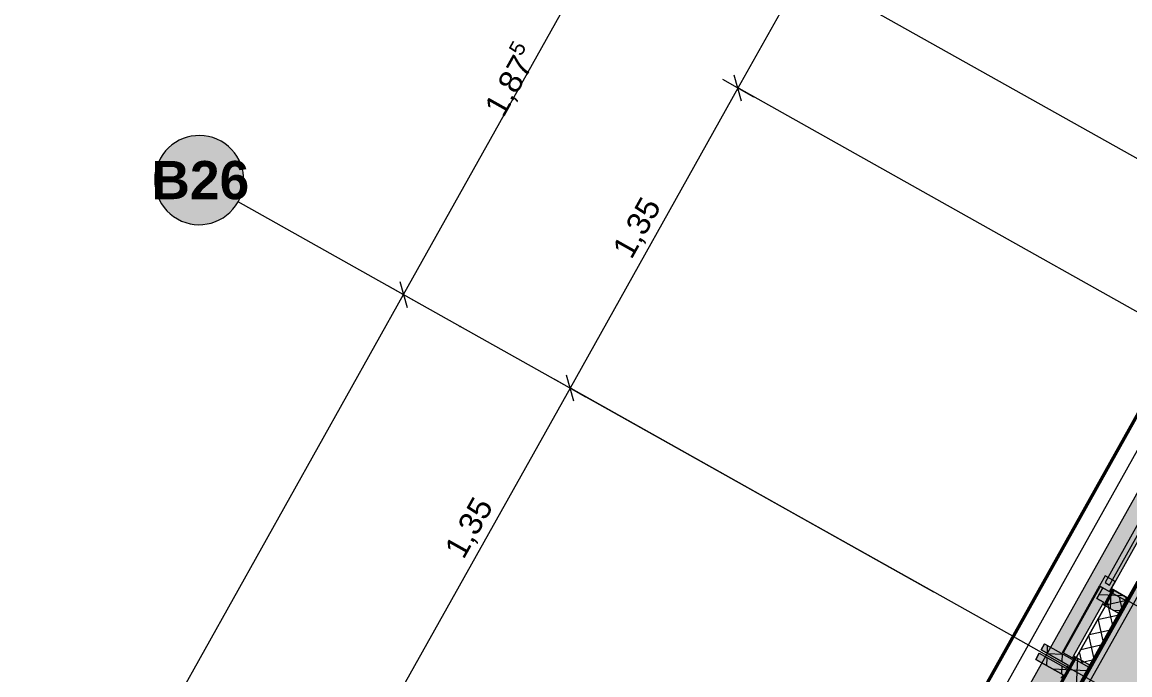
# Model space of a CAD drawing. Header units: metres. Extents: x -36 to 59, y 39 to 183.
# Drawn here: x -21.674 to -17.321, y 127.965 to 130.528 of the extents above; entities that cross this region are included whole.
import ezdxf

# ---------------------------------------------------------------- set-up
doc = ezdxf.new("R2010")
doc.units = ezdxf.units.M
doc.header["$MEASUREMENT"] = 0
for name, pattern in [('Achse', [0.0023, 0.0015, -0.0008]), ('Strichlinie_ eng', [0.0023, 0.0015, -0.0008]), ('Strichpunktlinie', [0.006703, 0.003528, -0.001764, 0, -0.001411]), ('Wipeout_Contour', [1, 0, -1])]:
    doc.linetypes.add(name, pattern=pattern)
for name, color, linetype in [('00  Raster', 7, 'Continuous'), ('00  Raster Ausbau', 7, 'Continuous'), ('00  Raster_Deckschraffur', 7, 'Continuous'), ('10  Fassade', 7, 'Continuous'), ('10  Fassade_Deckschraffur', 7, 'Continuous'), ('10  Fassade_Schnittschraffur', 7, 'Continuous'), ('10  Wand Massiv_Deckschraffur', 7, 'Continuous'), ('10  Wand Massiv_Fenster', 7, 'Continuous'), ('20  Absturzsicherung', 7, 'Continuous'), ('40  Bemaßung 1_ 50 AUSBAU', 7, 'Continuous'), ('40  Bemaßung 1_50 Achse', 7, 'Continuous'), ('Neubau_40  Bemaßung 1_50 Achse', 7, 'Continuous')]:
    doc.layers.add(name, color=color, linetype=linetype)
doc.styles.add('ERSTELLTER_STIL_1', font='')
doc.styles.add('ERSTELLTER_STIL_2', font='')
doc.styles.get('ERSTELLTER_STIL_1').set_extended_font_data('Arial')
doc.styles.get('ERSTELLTER_STIL_2').set_extended_font_data('Arial', bold=True)
pattern_1 = [(87.605446, (0, 0), (-0.059947608, 0.00250684), []), (177.605446, (0, 0), (0.00250684, 0.059947608), [])]

msp = doc.modelspace()

# ---------------------------------------------------------------- hatches: boundary and pattern name
at = {"layer": '00  Raster_Deckschraffur', "linetype": 'Continuous', "lineweight": 0, "true_color": 0xffffff}
msp.add_hatch(color=7, dxfattribs=at).paths.add_polyline_path([(-21.1304, 129.993, 1), (-20.8251, 129.8219, 1)])

# ---------------------------------------------------------------- linework, layer by layer
at = {"layer": '00  Raster', "color": 7, "linetype": 'Strichpunktlinie', "lineweight": 13, "ltscale": 1000}
for q in [(-20.8251, 129.8219), (-19.9527, 129.3331)]:
    msp.add_line((-19.9527, 129.3331), q, dxfattribs=at)
at = {"layer": '00  Raster', "color": 7, "linetype": 'Continuous', "lineweight": 13, "ltscale": 1000, "flags": 128}
msp.add_lwpolyline([(-21.1304, 129.993, 1), (-20.8251, 129.8219, 1)], format="xyb", close=True, dxfattribs=at)
at = {"layer": '00  Raster', "color": 7, "linetype": 'Strichpunktlinie', "lineweight": 13, "ltscale": 1000}
msp.add_point((-19.9527, 129.3331), dxfattribs=at)
at = {"layer": '40  Bemaßung 1_ 50 AUSBAU', "color": 7, "linetype": 'Continuous', "lineweight": 13, "ltscale": 1000}
for p, q in [((-18.8466, 130.2179), (-18.8754, 130.3199)), ((-18.861, 130.2689), (-19.5209, 129.0912)), ((-18.9223, 130.3033), (-18.7997, 130.2345)), ((-19.5065, 129.0401), (-19.5353, 129.1422)), ((-19.5822, 129.1255), (-19.4595, 129.0568)), ((-19.5209, 129.0912), (-20.1808, 127.9134))]:
    msp.add_line(p, q, dxfattribs=at)
at = {"layer": 'Neubau_40  Bemaßung 1_50 Achse', "color": 7, "linetype": 'Continuous', "lineweight": 13, "ltscale": 1000}
for p, q in [((-20.1752, 129.4578), (-19.2587, 131.0935)), ((-20.1138, 129.4234), (-20.2365, 129.4921)), ((-20.1896, 129.5088), (-20.1608, 129.4067)), ((-22.8147, 124.7468), (-20.1752, 129.4578))]:
    msp.add_line(p, q, dxfattribs=at)

# ---------------------------------------------------------------- texts
at = {"layer": '00  Raster', "color": 7, "linetype": 'Continuous', "lineweight": 13, "insert": (-21.1657, 129.9825), "char_height": 0.15, "attachment_point": 1, "style": 'ERSTELLTER_STIL_2'}
msp.add_mtext('\\A1;{\\pql;\\pt0;\\fArial|b1|i0|c0|p38;B26}', dxfattribs=at)
at = {"layer": '40  Bemaßung 1_ 50 AUSBAU', "color": 7, "linetype": 'Continuous', "lineweight": 13, "char_height": 0.09, "width": 0.239452, "attachment_point": 7, "rotation": 60.738, "style": 'ERSTELLTER_STIL_1'}
for insert in [(-19.2652, 129.5844), (-19.925, 128.4067)]:
    msp.add_mtext('\\A1;{\\pql;\\fArial|b0|i0|c0|p38;1,35}', dxfattribs=dict(at, insert=insert))
at = {"layer": '40  Bemaßung 1_50 Achse', "color": 7, "linetype": 'Continuous', "lineweight": 13, "insert": (-19.76, 130.1367), "char_height": 0.09, "attachment_point": 7, "rotation": 60.738, "style": 'ERSTELLTER_STIL_1'}
msp.add_mtext('\\A1;{\\pql;\\fArial|b0|i0|c0|p38;1,87\\fArial|b0|i0|c0|p38;\\A1{\\H.66x;\\S5^  ;}}', dxfattribs=at)

# ---------------------------------------------------------------- wipeouts: each hides what was drawn before it
at = {"color": 254, "linetype": 'Wipeout_Contour', "lineweight": 0, "ltscale": 578.896248}
msp.add_wipeout([(1.5068, 161.8649), (-18.3925, 126.3498), (-18.2219, 126.2542), (1.6769, 161.7686)], dxfattribs=at).dxf.layer = '10  Fassade_Deckschraffur'

# ---------------------------------------------------------------- next in the draw order: wipeouts: each hides what was drawn before it
at = {"color": 254, "linetype": 'Wipeout_Contour', "lineweight": 0, "ltscale": 579.75037}
msp.add_wipeout([(1.2236, 162.0253), (-18.6764, 126.5088), (-18.6188, 126.4766), (1.2811, 161.9927)], dxfattribs=at).dxf.layer = '10  Fassade_Deckschraffur'

# ---------------------------------------------------------------- next in the draw order: linework, layer by layer
at = {"layer": '00  Raster Ausbau', "color": 251, "linetype": 'Achse', "lineweight": 18, "ltscale": 1000, "true_color": 0x5f5f5f}
msp.add_line((-18.6441, 128.5999), (-19.5165, 129.0887), dxfattribs=at)

# ---------------------------------------------------------------- next in the draw order: wipeouts: each hides what was drawn before it
at = {"color": 254, "linetype": 'Wipeout_Contour', "lineweight": 0, "ltscale": 579.478914}
msp.add_wipeout([(-18.4602, 126.3877), (1.4393, 161.9032), (1.2811, 161.9927), (-18.6188, 126.4766)], dxfattribs=at).dxf.layer = '10  Fassade_Deckschraffur'

# ---------------------------------------------------------------- next in the draw order: wipeouts: each hides what was drawn before it
at = {"color": 254, "linetype": 'Wipeout_Contour', "lineweight": 0, "ltscale": 579.276268}
msp.add_wipeout([(1.4393, 161.9032), (-18.4602, 126.3877), (-18.4575, 126.3862), (1.4419, 161.9017)], dxfattribs=at).dxf.layer = '10  Fassade_Deckschraffur'

# ---------------------------------------------------------------- next in the draw order: wipeouts: each hides what was drawn before it
at = {"color": 254, "linetype": 'Wipeout_Contour', "lineweight": 0, "ltscale": 579.199343}
msp.add_wipeout([(1.4446, 161.9001), (-18.4548, 126.3847), (-18.4016, 126.3549), (1.4977, 161.8701)], dxfattribs=at).dxf.layer = '10  Fassade_Deckschraffur'

# ---------------------------------------------------------------- next in the draw order: wipeouts: each hides what was drawn before it
at = {"color": 254, "linetype": 'Wipeout_Contour', "lineweight": 0, "ltscale": 579.127053}
msp.add_wipeout([(-18.3972, 126.3524), (1.5021, 161.8676), (1.4977, 161.8701), (-18.4016, 126.3549)], dxfattribs=at).dxf.layer = '10  Fassade_Deckschraffur'

# ---------------------------------------------------------------- next in the draw order: wipeouts: each hides what was drawn before it
at = {"color": 254, "linetype": 'Wipeout_Contour', "lineweight": 0, "ltscale": 579.115676}
msp.add_wipeout([(1.5021, 161.8676), (-18.3972, 126.3524), (-18.3925, 126.3498), (1.5068, 161.8649)], dxfattribs=at).dxf.layer = '10  Fassade_Deckschraffur'

# ---------------------------------------------------------------- next in the draw order: hatches: boundary and pattern name
at = {"layer": '10  Fassade_Schnittschraffur', "linetype": 'Continuous', "lineweight": 0, "true_color": 0xffffff}
msp.add_hatch(color=7, dxfattribs=at).paths.add_polyline_path([(-17.6907, 128.0256), (-17.5838, 127.9657), (-17.5704, 127.9897), (-17.6773, 128.0496)])
at = {"layer": '10  Fassade_Schnittschraffur', "linetype": 'Continuous', "lineweight": 13, "true_color": 0x000100}
h = msp.add_hatch(dxfattribs=at)
h.set_pattern_fill('Dämmung__hart_1_0002', color=98, style=0, pattern_type=2)
h.set_pattern_definition(pattern_1)
h.paths.add_polyline_path([(-17.6907, 128.0256), (-17.5838, 127.9657), (-17.5704, 127.9897), (-17.6773, 128.0496)])
at = {"layer": '10  Wand Massiv_Deckschraffur', "linetype": 'Continuous', "lineweight": 0, "true_color": 0xffffff}
msp.add_hatch(color=7, dxfattribs=at).paths.add_polyline_path([(-18.2218, 126.2542), (1.677, 161.7686), (1.3506, 161.9533), (-18.549, 126.4375)])

# ---------------------------------------------------------------- next in the draw order: linework, layer by layer
at = {"layer": '00  Raster Ausbau', "color": 9, "linetype": 'Achse', "lineweight": 18, "ltscale": 1000}
msp.add_line((-17.9842, 129.7777), (-18.8566, 130.2665), dxfattribs=at)
at = {"layer": '10  Fassade', "color": 7, "linetype": 'Strichpunktlinie', "lineweight": 13, "ltscale": 1000}
msp.add_line((-18.3745, 126.3397), (1.5247, 161.8548), dxfattribs=at)
at = {"layer": '10  Fassade', "color": 7, "linetype": 'Continuous', "lineweight": 13, "ltscale": 1000}
for p, q in [((-17.6773, 128.0496), (-17.6907, 128.0256)), ((-17.6773, 128.0496), (-17.5704, 127.9897)), ((-17.6565, 128.0867), (-17.6699, 128.0627)), ((-17.6907, 128.0256), (-17.5838, 127.9657)), ((-17.5838, 127.9657), (-17.5912, 127.9526))]:
    msp.add_line(p, q, dxfattribs=at)
at = {"layer": '10  Fassade', "color": 7, "linetype": 'Continuous', "lineweight": 18, "ltscale": 1000, "flags": 128}
for points in [[(-18.6764, 126.5088), (1.2236, 162.0253)], [(-18.6188, 126.4766), (1.2811, 161.9927)], [(-18.4602, 126.3877), (1.4393, 161.9032)], [(-18.4575, 126.3862), (1.4419, 161.9017)], [(-18.4548, 126.3847), (1.4446, 161.9001)], [(-18.4016, 126.3549), (1.4977, 161.8701)], [(-18.3972, 126.3524), (1.5021, 161.8676)], [(-18.3925, 126.3498), (1.5068, 161.8649)]]:
    msp.add_lwpolyline(points, dxfattribs=at)
at = {"layer": '10  Fassade', "color": 7, "linetype": 'Strichlinie_ eng', "lineweight": 18, "ltscale": 1000, "flags": 128}
for points in [[(1.4333, 161.9065), (1.0653, 161.2497), (0.9101, 160.9727), (0.4643, 160.1771), (0.2502, 159.795), (-0.2545, 158.8942), (-0.4097, 158.6172), (-0.8555, 157.8216), (-1.0696, 157.4395), (-1.5743, 156.5388), (-1.7294, 156.2618), (-2.1752, 155.4662), (-2.3893, 155.0841), (-2.894, 154.1833), (-3.0492, 153.9063), (-3.495, 153.1107), (-3.7091, 152.7286), (-4.2138, 151.8278), (-4.369, 151.5509), (-4.8148, 150.7552), (-5.0289, 150.3731), (-5.5336, 149.4724), (-5.6888, 149.1954), (-6.1346, 148.3998), (-6.3487, 148.0177), (-6.8533, 147.1169), (-7.0085, 146.8399), (-7.4543, 146.0443), (-7.6684, 145.6622), (-8.1731, 144.7615), (-8.3283, 144.4845), (-8.7741, 143.6889), (-8.9882, 143.3067), (-9.4929, 142.406), (-9.6481, 142.129), (-10.0939, 141.3334), (-10.308, 140.9513), (-10.8127, 140.0505), (-10.9679, 139.7736), (-11.4136, 138.9779), (-11.6277, 138.5958), (-12.1324, 137.6951), (-12.2876, 137.4181), (-12.7334, 136.6225), (-12.9475, 136.2404), (-13.4522, 135.3396), (-13.6074, 135.0626), (-14.0532, 134.267), (-14.2673, 133.8849), (-14.772, 132.9842), (-14.9272, 132.7072), (-15.373, 131.9115), (-15.5871, 131.5294), (-16.0917, 130.6287), (-16.2469, 130.3517), (-16.6927, 129.5561), (-16.9068, 129.174), (-17.4115, 128.2732), (-17.5667, 127.9962), (-18.0125, 127.2006), (-18.4661, 126.391)], [(1.4986, 161.8696), (1.1307, 161.213), (0.9755, 160.9361), (0.5297, 160.1404), (0.3156, 159.7583), (-0.189, 158.8576), (-0.3442, 158.5806), (-0.79, 157.785), (-1.0041, 157.4029), (-1.5088, 156.5021), (-1.664, 156.2251), (-2.1098, 155.4295), (-2.3239, 155.0474), (-2.8286, 154.1467), (-2.9838, 153.8697), (-3.4296, 153.074), (-3.6437, 152.6919), (-4.1484, 151.7912), (-4.3036, 151.5142), (-4.7494, 150.7186), (-4.9634, 150.3365), (-5.4681, 149.4357), (-5.6233, 149.1587), (-6.0691, 148.3631), (-6.2832, 147.981), (-6.7879, 147.0803), (-6.9431, 146.8033), (-7.3889, 146.0077), (-7.603, 145.6255), (-8.1077, 144.7248), (-8.2629, 144.4478), (-8.7087, 143.6522), (-8.9228, 143.2701), (-9.4275, 142.3693), (-9.5827, 142.0924), (-10.0284, 141.2967), (-10.2425, 140.9146), (-10.7472, 140.0139), (-10.9024, 139.7369), (-11.3482, 138.9413), (-11.5623, 138.5592), (-12.067, 137.6584), (-12.2222, 137.3814), (-12.668, 136.5858), (-12.8821, 136.2037), (-13.3868, 135.303), (-13.542, 135.026), (-13.9878, 134.2303), (-14.2019, 133.8482), (-14.7065, 132.9475), (-14.8617, 132.6705), (-15.3075, 131.8749), (-15.5216, 131.4928), (-16.0263, 130.592), (-16.1815, 130.315), (-16.6273, 129.5194), (-16.8414, 129.1373), (-17.3461, 128.2366), (-17.5013, 127.9596), (-17.9471, 127.164), (-18.4007, 126.3544)], [(-17.4506, 128.2648), (-17.4272, 128.3067)], [(-17.4245, 128.2501), (-17.4506, 128.2648)], [(-17.4272, 128.3067), (-17.401, 128.292)], [(-17.6907, 128.0256), (-17.6773, 128.0496)], [(-17.6773, 128.0496), (-17.5704, 127.9897)], [(-17.6699, 128.0627), (-17.6565, 128.0867)], [(-17.5631, 128.0028), (-17.6699, 128.0627)], [(-17.6565, 128.0867), (-17.5496, 128.0268)], [(-17.5838, 127.9657), (-17.6907, 128.0256)]]:
    msp.add_lwpolyline(points, dxfattribs=at)
at = {"layer": '10  Wand Massiv_Fenster', "color": 7, "linetype": 'Continuous', "lineweight": 13, "ltscale": 1000}
msp.add_line((1.3506, 161.9533), (-18.549, 126.4375), dxfattribs=at)
at = {"layer": '40  Bemaßung 1_ 50 AUSBAU', "color": 7, "linetype": 'Continuous', "lineweight": 13, "ltscale": 1000}
msp.add_line((-18.2011, 131.4466), (-18.861, 130.2689), dxfattribs=at)

# ---------------------------------------------------------------- next in the draw order: wipeouts: each hides what was drawn before it
at = {"color": 254, "linetype": 'Wipeout_Contour', "lineweight": 0, "ltscale": 519.345908}
msp.add_wipeout([(-17.3947, 128.3033), (-17.3292, 128.2667), (-16.8634, 129.0981), (-16.9288, 129.1347)], dxfattribs=at).dxf.layer = '10  Fassade_Deckschraffur'
at = {"color": 254, "linetype": 'Wipeout_Contour', "lineweight": 0, "ltscale": 517.227381}
msp.add_wipeout([(-17.5423, 128.0399), (-17.4768, 128.0032), (-17.363, 128.2065), (-17.4284, 128.2431)], dxfattribs=at).dxf.layer = '10  Fassade_Deckschraffur'

# ---------------------------------------------------------------- next in the draw order: hatches: boundary and pattern name
at = {"layer": '10  Fassade', "linetype": 'Continuous', "lineweight": 0, "true_color": 0xffffff}
for points in [[(-17.5864, 128.0531), (-17.5838, 128.0517), (-17.4377, 128.3125), (-17.4403, 128.314)], [(-17.4835, 127.9955), (-17.4817, 127.9945), (-17.3356, 128.2553), (-17.3373, 128.2563)]]:
    msp.add_hatch(color=7, dxfattribs=at).paths.add_polyline_path(points)
at = {"layer": '10  Fassade', "linetype": 'Continuous', "lineweight": 13, "true_color": 0x000100}
h = msp.add_hatch(dxfattribs=at)
h.set_pattern_fill('Dämmung__hart_2_0002', color=98, style=0, pattern_type=2)
h.set_pattern_definition([(102.605446, (0, 0), (0.048794801, 0.0109118), []), (192.605446, (0, 0), (-0.0109118, 0.048794801), [])])
h.paths.add_polyline_path([(-17.5358, 128.0248), (-17.4835, 127.9955), (-17.3373, 128.2563), (-17.3897, 128.2856)])
at = {"layer": '10  Fassade_Schnittschraffur', "linetype": 'Continuous', "lineweight": 0, "true_color": 0xffffff}
for points in [[(-17.2925, 128.3323), (-17.334, 128.2581), (-17.2817, 128.2288), (-17.2401, 128.3029)], [(-17.401, 128.292), (-17.4272, 128.3067), (-17.4506, 128.2648), (-17.4245, 128.2501)], [(-17.3947, 128.3033), (-17.401, 128.292), (-17.4245, 128.2501), (-17.4284, 128.2431), (-17.363, 128.2065), (-17.3292, 128.2667)], [(-17.3947, 128.3033), (-17.3292, 128.2667), (-17.3946, 128.3035)], [(-17.6565, 128.0867), (-17.6699, 128.0627), (-17.5631, 128.0028), (-17.5496, 128.0268)], [(-17.5423, 128.0399), (-17.5496, 128.0268), (-17.5631, 128.0028), (-17.5704, 127.9897), (-17.5838, 127.9657), (-17.5912, 127.9526), (-17.5257, 127.916), (-17.4768, 128.0032)]]:
    msp.add_hatch(color=7, dxfattribs=at).paths.add_polyline_path(points)
at = {"layer": '10  Fassade_Schnittschraffur', "linetype": 'Continuous', "lineweight": 13, "true_color": 0x000100}
h = msp.add_hatch(dxfattribs=at)
h.set_pattern_fill('Dämmung__hart_1_0002', color=98, style=0, pattern_type=2)
h.set_pattern_definition(pattern_1)
h.paths.add_polyline_path([(-17.401, 128.292), (-17.4272, 128.3067), (-17.4506, 128.2648), (-17.4245, 128.2501)])
h = msp.add_hatch(dxfattribs=at)
h.set_pattern_fill('Dämmung__hart_1_0002', color=98, style=0, pattern_type=2)
h.set_pattern_definition(pattern_1)
h.paths.add_polyline_path([(-17.3947, 128.3033), (-17.401, 128.292), (-17.4245, 128.2501), (-17.4284, 128.2431), (-17.363, 128.2065), (-17.3292, 128.2667)])
h = msp.add_hatch(dxfattribs=at)
h.set_pattern_fill('Dämmung__hart_1_0002', color=98, style=0, pattern_type=2)
h.set_pattern_definition(pattern_1)
h.paths.add_polyline_path([(-17.6565, 128.0867), (-17.6699, 128.0627), (-17.5631, 128.0028), (-17.5496, 128.0268)])
h = msp.add_hatch(dxfattribs=at)
h.set_pattern_fill('Dämmung__hart_1_0002', color=98, style=0, pattern_type=2)
h.set_pattern_definition(pattern_1)
h.paths.add_polyline_path([(-17.5423, 128.0399), (-17.5496, 128.0268), (-17.5631, 128.0028), (-17.5704, 127.9897), (-17.5838, 127.9657), (-17.5912, 127.9526), (-17.5257, 127.916), (-17.4768, 128.0032)])

# ---------------------------------------------------------------- next in the draw order: linework, layer by layer
at = {"layer": '10  Fassade', "color": 7, "linetype": 'Continuous', "lineweight": 13, "ltscale": 1000}
for p, q in [((-17.4272, 128.3067), (-17.4506, 128.2648)), ((-17.4506, 128.2648), (-17.4245, 128.2501)), ((-17.4272, 128.3067), (-17.401, 128.292)), ((-17.3947, 128.3033), (-17.401, 128.292)), ((-17.3947, 128.3033), (-17.3292, 128.2667)), ((-17.3292, 128.2667), (-17.363, 128.2065)), ((-17.4245, 128.2501), (-17.4284, 128.2431)), ((-17.4284, 128.2431), (-17.363, 128.2065)), ((-17.6699, 128.0627), (-17.5631, 128.0028)), ((-17.6565, 128.0867), (-17.5496, 128.0268)), ((-17.5423, 128.0399), (-17.5496, 128.0268)), ((-17.5423, 128.0399), (-17.4768, 128.0032)), ((-17.5631, 128.0028), (-17.5704, 127.9897)), ((-17.4768, 128.0032), (-17.5257, 127.916))]:
    msp.add_line(p, q, dxfattribs=at)
at = {"layer": '10  Fassade', "color": 7, "linetype": 'Continuous', "lineweight": 18, "ltscale": 1000, "flags": 128}
for points in [[(-16.9288, 129.1347), (-17.3947, 128.3033)], [(-16.8634, 129.0981), (-17.3292, 128.2667)], [(-17.4284, 128.2431), (-17.5423, 128.0399)], [(-17.363, 128.2065), (-17.4768, 128.0032)]]:
    msp.add_lwpolyline(points, dxfattribs=at)
for points in [[(-17.5864, 128.0531), (-17.4403, 128.314), (-17.4377, 128.3125), (-17.5838, 128.0517)], [(-17.5838, 128.0517), (-17.4377, 128.3125), (-17.3897, 128.2856), (-17.5358, 128.0248)], [(-17.2925, 128.3323), (-17.2401, 128.3029), (-17.2817, 128.2288), (-17.334, 128.2581)], [(-17.5358, 128.0248), (-17.3897, 128.2856), (-17.3373, 128.2563), (-17.4835, 127.9955)], [(-17.3292, 128.2667), (-17.3946, 128.3035)], [(-17.4835, 127.9955), (-17.3373, 128.2563), (-17.3356, 128.2553), (-17.4817, 127.9945)]]:
    msp.add_lwpolyline(points, close=True, dxfattribs=at)

# ---------------------------------------------------------------- next in the draw order: wipeouts: each hides what was drawn before it
at = {"color": 254, "linetype": 'Wipeout_Contour', "lineweight": 0, "ltscale": 517.383915}
msp.add_wipeout([(-17.1195, 129.2874), (-17.123, 129.2894), (-18.4379, 126.9426), (-18.4344, 126.9407)], dxfattribs=at).dxf.layer = '10  Fassade_Deckschraffur'

# ---------------------------------------------------------------- next in the draw order: hatches: boundary and pattern name
at = {"layer": '20  Absturzsicherung', "linetype": 'Continuous', "lineweight": 0, "true_color": 0xffffff}
for points in [[(-17.4184, 128.3275), (-17.4009, 128.3177), (-16.9458, 129.1299), (-16.9633, 129.1397)], [(-17.4403, 128.314), (-17.401, 128.292), (-17.379, 128.3312), (-17.4183, 128.3532)]]:
    msp.add_hatch(color=7, dxfattribs=at).paths.add_polyline_path(points)

# ---------------------------------------------------------------- next in the draw order: linework, layer by layer
at = {"layer": '00  Raster', "color": 7, "linetype": 'Strichpunktlinie', "lineweight": 13, "ltscale": 1000}
for p, q in [((0.6377, 119.9455), (-19.0305, 130.9657)), ((-0.2862, 118.3139), (-19.9527, 129.3331))]:
    msp.add_line(p, q, dxfattribs=at)
at = {"layer": '00  Raster Ausbau', "color": 9, "linetype": 'Achse', "lineweight": 18, "ltscale": 1000}
msp.add_line((-17.1118, 129.2888), (-17.9842, 129.7777), dxfattribs=at)
at = {"layer": '00  Raster Ausbau', "color": 251, "linetype": 'Achse', "lineweight": 18, "ltscale": 1000, "true_color": 0x5f5f5f}
for q in [(-18.6441, 128.5999), (-16.8993, 127.6223)]:
    msp.add_line((-17.7717, 128.1111), q, dxfattribs=at)
at = {"layer": '10  Fassade', "color": 7, "linetype": 'Continuous', "lineweight": 25, "ltscale": 1000, "flags": 128}
for points in [[(-18.4379, 126.9426), (-17.123, 129.2894)], [(-18.4344, 126.9407), (-17.1195, 129.2874)]]:
    msp.add_lwpolyline(points, dxfattribs=at)
at = {"layer": '20  Absturzsicherung', "color": 7, "linetype": 'Continuous', "lineweight": 18, "ltscale": 1000, "flags": 128}
for points in [[(-17.4184, 128.3275), (-17.4009, 128.3177), (-16.9458, 129.1299), (-16.9633, 129.1397)], [(-17.4403, 128.314), (-17.401, 128.292), (-17.379, 128.3312), (-17.4183, 128.3532)]]:
    msp.add_lwpolyline(points, close=True, dxfattribs=at)

doc.saveas('drawing.dxf')
